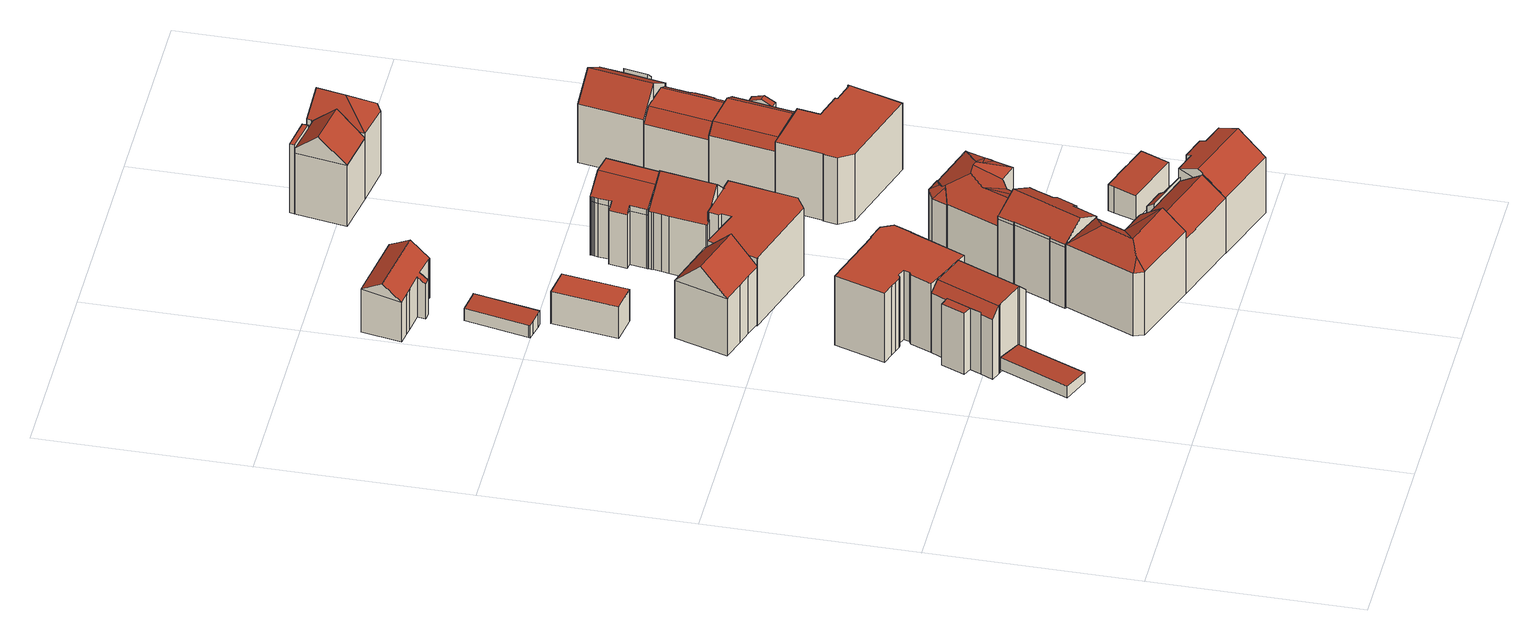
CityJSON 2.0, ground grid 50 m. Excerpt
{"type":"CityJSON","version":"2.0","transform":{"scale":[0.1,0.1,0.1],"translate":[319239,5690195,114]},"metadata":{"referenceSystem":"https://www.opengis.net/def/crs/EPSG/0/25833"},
"CityObjects":{
"building1":{"type":"Building","attributes":{"Dachtyp_tdc":"tdcPolyFlatRoof","Gemeindeschluessel":14713000,"Dachneigung":4.44,"QualitaetDacherkennung":79,"Geometrietyp2DReferenz":"3000","function":"31001_2463","roofType":"2100","measuredHeight":3.27},"geometry":[{"type":"MultiSurface","lod":"2","boundaries":[[[0,1,2,3]],[[1,4,5,2]],[[4,6,7,5]],[[6,0,3,7]],[[6,4,1,0]],[[3,2,5,7]]],"semantics":{"surfaces":[{"type":"WallSurface"},{"type":"RoofSurface"},{"type":"GroundSurface"}],"values":[0,0,0,0,1,2]}}]},
"building2":{"type":"Building","attributes":{"Gemeindeschluessel":14713000,"Geometrietyp2DReferenz":"3000","function":"31001_9998","roofType":"9999"},"children":["building2-1","building2-2"]},
"building2-1":{"type":"BuildingPart","attributes":{"Dachtyp_tdc":"tdcPolyFlatRoof","Dachneigung":5.42,"QualitaetDacherkennung":48,"Geometrietyp2DReferenz":"3000","roofType":"2100","measuredHeight":16.95},"parents":["building2"],"geometry":[{"type":"MultiSurface","lod":"2","boundaries":[[[8,9,10]],[[8,11,12,9]],[[11,13,14,12]],[[13,15,16,14]],[[15,17,18,19,16]],[[15,13,11,8,20,17]],[[19,21,9,12,14,16]],[[22,18,17,20]],[[22,21,19,18]],[[8,10,22,20]],[[10,9,21,22]]],"semantics":{"surfaces":[{"type":"WallSurface"},{"type":"RoofSurface"},{"type":"GroundSurface"},{"type":"ClosureSurface"}],"values":[0,0,0,0,0,1,2,0,3,0,3]}}]},
"building2-2":{"type":"BuildingPart","attributes":{"Dachtyp_tdc":"tdcCutGableRoof","Dachneigung":3.45,"QualitaetDacherkennung":80,"Geometrietyp2DReferenz":"3000","roofType":"9999","measuredHeight":19.27},"parents":["building2"],"geometry":[{"type":"MultiSurface","lod":"2","boundaries":[[[23,24,25,26]],[[24,10,9,25]],[[18,27,28,19]],[[27,29,30,28]],[[29,31,32,30]],[[31,33,34,32]],[[33,35,36,34]],[[35,37,38,36]],[[37,39,40,38]],[[39,41,42,40]],[[41,23,26,42]],[[37,35,33,31]],[[29,27,18,22,10,24,23]],[[31,29,23,41,39,37]],[[26,25,9,21,19,28,30,32,34,36,38,40,42]],[[21,9,10,22]],[[18,19,21,22]]],"semantics":{"surfaces":[{"type":"WallSurface"},{"type":"RoofSurface"},{"type":"GroundSurface"},{"type":"ClosureSurface"}],"values":[0,0,0,0,0,0,0,0,0,0,0,1,1,1,2,3,3]}}]},
"building3":{"type":"Building","attributes":{"Dachtyp_tdc":"tdcPolyFlatRoof","Gemeindeschluessel":14713000,"Dachneigung":0,"QualitaetDacherkennung":47,"Geometrietyp2DReferenz":"3000","function":"31001_9998","roofType":"1000","measuredHeight":19.03},"geometry":[{"type":"MultiSurface","lod":"2","boundaries":[[[43,44,34,45]],[[44,46,28,34]],[[46,47,48,28]],[[47,49,50,48]],[[49,51,52,50]],[[51,53,54,52]],[[53,55,56,54]],[[55,57,58,56]],[[57,59,60,58]],[[59,61,62,60]],[[61,63,64,62]],[[63,65,66,64]],[[65,67,68,66]],[[67,69,70,68]],[[69,71,72,70]],[[71,73,74,72]],[[73,75,76,74]],[[75,43,45,76]],[[75,73,71,69,67,65,63,61,59,57,55,53,51,49,47,46,44,43]],[[45,34,28,48,50,52,54,56,58,60,62,64,66,68,70,72,74,76]]],"semantics":{"surfaces":[{"type":"WallSurface"},{"type":"RoofSurface"},{"type":"GroundSurface"}],"values":[0,0,0,0,0,0,0,0,0,0,0,0,0,0,0,0,0,0,1,2]}}]},
"building4":{"type":"Building","attributes":{"Dachtyp_tdc":"tdcFreeFormRoof","Gemeindeschluessel":14713000,"Dachneigung":44.98,"QualitaetDacherkennung":63,"Geometrietyp2DReferenz":"3000","function":"31001_9998","roofType":"5000","measuredHeight":22.46},"geometry":[{"type":"MultiSurface","lod":"2","boundaries":[[[77,78,79,80]],[[78,81,82,79]],[[81,83,84,82]],[[83,85,86,84]],[[85,87,88,86]],[[87,89,90,88]],[[89,91,92,90]],[[91,93,94,92]],[[93,77,80,94]],[[87,85,95,96,77,93,91,89]],[[95,83,81,78,96]],[[78,77,96]],[[85,83,95]],[[80,79,82,84,86,88,90,92,94]]],"semantics":{"surfaces":[{"type":"WallSurface"},{"type":"RoofSurface"},{"type":"GroundSurface"}],"values":[0,0,0,0,0,0,0,0,0,1,1,0,0,2]}}]},
"building5":{"type":"Building","attributes":{"Dachtyp_tdc":"tdcFreeFormRoof","Gemeindeschluessel":14713000,"Dachneigung":35.19,"QualitaetDacherkennung":67,"Geometrietyp2DReferenz":"3000","function":"31001_9998","roofType":"5000","measuredHeight":21.49},"geometry":[{"type":"MultiSurface","lod":"2","boundaries":[[[97,98,99,100]],[[98,101,102,99]],[[101,103,104,102]],[[103,105,106,104]],[[105,107,108,106]],[[107,109,110,108]],[[109,111,112,110]],[[111,113,114,112]],[[113,97,100,114]],[[111,115,113]],[[109,115,111]],[[115,109,116]],[[117,118,116,109,107]],[[117,107,105]],[[118,117,105,103]],[[119,116,118,103,101]],[[119,101,98]],[[115,116,119,98,97]],[[115,97,113]],[[100,99,102,104,106,108,110,112,114]]],"semantics":{"surfaces":[{"type":"WallSurface"},{"type":"RoofSurface"},{"type":"GroundSurface"}],"values":[0,0,0,0,0,0,0,0,0,1,1,1,1,1,1,1,1,1,0,2]}}]},
"building6":{"type":"Building","attributes":{"Gemeindeschluessel":14713000,"Dachorientierung":0,"MittlereTraufHoehe":124.78,"ObjektHoehe":8.75,"BodenHoehe":116.03,"Geometrietyp2DReferenz":"3000","BezugspunktDach":"2000","AbsoluteHoehe":124.78,"Dachflaeche":107.58,"function":"31001_9998","measuredHeight":8.75,"storeysAboveGround":3},"geometry":[{"type":"MultiSurface","lod":"2","boundaries":[[[120,121,122,123]],[[123,122,124,125]],[[122,121,126,124]],[[121,120,127,126]],[[120,123,125,127]],[[125,124,126,127]]],"semantics":{"surfaces":[{"type":"RoofSurface"},{"type":"WallSurface"},{"type":"GroundSurface"}],"values":[0,1,1,1,1,2]}}]},
"building7":{"type":"Building","attributes":{"Dachtyp_tdc":"tdcPolyFlatRoof","Gemeindeschluessel":14713000,"Dachneigung":5.64,"QualitaetDacherkennung":76,"Geometrietyp2DReferenz":"3000","function":"31001_9998","roofType":"2100","measuredHeight":3.77},"geometry":[{"type":"MultiSurface","lod":"2","boundaries":[[[128,129,130,131]],[[129,132,133,130]],[[132,134,135,133]],[[134,136,137,135]],[[136,138,139,137]],[[138,140,141,139]],[[140,142,143,141]],[[142,128,131,143]],[[142,140,138,136,134,132,129,128]],[[131,130,133,135,137,139,141,143]]],"semantics":{"surfaces":[{"type":"WallSurface"},{"type":"RoofSurface"},{"type":"GroundSurface"}],"values":[0,0,0,0,0,0,0,0,1,2]}}]},
"building8":{"type":"Building","attributes":{"Dachtyp_tdc":"tdcFreeFormRoof","Gemeindeschluessel":14713000,"Dachneigung":29.56,"QualitaetDacherkennung":73,"Geometrietyp2DReferenz":"3000","function":"31001_9998","roofType":"5000","measuredHeight":21.4},"geometry":[{"type":"MultiSurface","lod":"2","boundaries":[[[144,145,146,147]],[[145,148,149,146]],[[148,150,151,149]],[[150,152,153,151]],[[152,154,155,153]],[[154,156,157,155]],[[156,158,159,157]],[[158,160,161,159]],[[160,162,163,161]],[[162,164,165,163]],[[164,166,167,165]],[[166,168,169,167]],[[168,170,171,169]],[[170,172,173,171]],[[172,174,175,173]],[[174,176,177,175]],[[176,178,179,177]],[[178,144,147,179]],[[180,181,182,183,184,185,186,187,188,170,189,190]],[[191,192,193,194,195,196,184,183,197,198]],[[154,191,198,156]],[[156,198,197,158]],[[158,197,183,182,160]],[[178,185,184,196,144]],[[144,196,195,145]],[[145,195,194,148]],[[148,194,193,150]],[[150,193,192,152]],[[152,192,191,154]],[[164,180,190,166]],[[166,190,189,168]],[[168,189,170]],[[170,188,172]],[[172,188,187,174]],[[174,187,186,176]],[[176,186,185,178]],[[160,182,181,162]],[[162,181,180,164]],[[147,146,149,151,153,155,157,159,161,163,165,167,169,171,173,175,177,179]]],"semantics":{"surfaces":[{"type":"WallSurface"},{"type":"RoofSurface"},{"type":"GroundSurface"}],"values":[0,0,0,0,0,0,0,0,0,0,0,0,0,0,0,0,0,0,1,1,0,0,0,0,0,0,0,0,0,0,0,0,0,0,0,0,0,0,2]}}]},
"building9":{"type":"Building","attributes":{"Dachtyp_tdc":"tdcFreeFormRoof","Gemeindeschluessel":14713000,"Dachneigung":38.71,"QualitaetDacherkennung":50,"Geometrietyp2DReferenz":"3000","function":"31001_9998","roofType":"5000","measuredHeight":14.72},"geometry":[{"type":"MultiSurface","lod":"2","boundaries":[[[199,200,201,202]],[[200,203,204,201]],[[203,205,206,204]],[[205,207,208,206]],[[207,209,210,208]],[[199,211,212,213,214]],[[215,209,207,205,203,200,214,213,216,217,218]],[[212,216,213]],[[200,199,214]],[[210,219,220,221,222,223,224,202,201,204,206,208]],[[209,215,219,210]],[[215,218,220,219]],[[218,217,221,220]],[[217,216,222,221]],[[216,212,223,222]],[[212,211,224,223]],[[211,199,202,224]]],"semantics":{"surfaces":[{"type":"WallSurface"},{"type":"RoofSurface"},{"type":"GroundSurface"}],"values":[0,0,0,0,0,1,1,0,0,2,0,0,0,0,0,0,0]}}]},
"building10":{"type":"Building","attributes":{"Gemeindeschluessel":14713000,"Geometrietyp2DReferenz":"3000","function":"31001_9998","roofType":"9999"},"children":["building10-1","building10-2"]},
"building10-1":{"type":"BuildingPart","attributes":{"Dachtyp_tdc":"tdcGableRoof","Dachneigung":34.63,"QualitaetDacherkennung":73,"Geometrietyp2DReferenz":"3000","roofType":"3100","measuredHeight":19.23},"parents":["building10"],"geometry":[{"type":"MultiSurface","lod":"2","boundaries":[[[225,226,227,228]],[[114,229,230,231,100]],[[232,226,231,230]],[[226,225,100,231]],[[225,233,114,100]],[[226,232,227]],[[233,225,228]],[[232,234,233,228,227]],[[234,229,114,233]],[[232,230,229,234]]],"semantics":{"surfaces":[{"type":"RoofSurface"},{"type":"GroundSurface"},{"type":"WallSurface"},{"type":"ClosureSurface"}],"values":[0,1,2,2,2,2,2,0,2,3]}}]},
"building10-2":{"type":"BuildingPart","attributes":{"Dachtyp_tdc":"tdcPolyFlatRoof","Dachneigung":35,"QualitaetDacherkennung":39,"Geometrietyp2DReferenz":"3000","roofType":"2100","measuredHeight":16.4},"parents":["building10"],"geometry":[{"type":"MultiSurface","lod":"2","boundaries":[[[235,236,237,229,234]],[[236,238,239,237]],[[238,240,241,239]],[[240,242,243,241]],[[242,244,232,230,243]],[[244,242,240,238,236,235]],[[229,237,239,241,243,230]],[[234,232,244,235]],[[229,230,232,234]]],"semantics":{"surfaces":[{"type":"WallSurface"},{"type":"RoofSurface"},{"type":"GroundSurface"},{"type":"ClosureSurface"}],"values":[0,0,0,0,0,1,2,0,3]}}]},
"building11":{"type":"Building","attributes":{"Dachtyp_tdc":"tdcPolyFlatRoof","Gemeindeschluessel":14713000,"Dachneigung":0,"QualitaetDacherkennung":69,"Geometrietyp2DReferenz":"3000","function":"31001_9998","roofType":"1000","measuredHeight":18.69},"geometry":[{"type":"MultiSurface","lod":"2","boundaries":[[[245,246,247,248]],[[246,249,250,247]],[[249,251,252,250]],[[251,253,254,252]],[[253,255,256,254]],[[255,257,258,256]],[[257,259,260,258]],[[259,261,262,260]],[[261,263,264,262]],[[263,265,266,264]],[[265,245,248,266]],[[265,263,261,259,257,255,253,251,249,246,245]],[[248,247,250,252,254,256,258,260,262,264,266]]],"semantics":{"surfaces":[{"type":"WallSurface"},{"type":"RoofSurface"},{"type":"GroundSurface"}],"values":[0,0,0,0,0,0,0,0,0,0,0,1,2]}}]},
"building12":{"type":"Building","attributes":{"Dachtyp_tdc":"tdcFreeFormRoof","Gemeindeschluessel":14713000,"Dachneigung":28.86,"QualitaetDacherkennung":22,"Geometrietyp2DReferenz":"3000","function":"31001_9998","roofType":"5000","measuredHeight":19.34},"geometry":[{"type":"MultiSurface","lod":"2","boundaries":[[[267,268,269,270]],[[268,271,272,269]],[[271,273,274,272]],[[273,275,276,274]],[[275,277,278,276]],[[277,279,280,278]],[[279,281,282,280]],[[281,283,284,282]],[[283,285,286,284]],[[285,287,288,286]],[[287,289,290,288]],[[289,291,292,290]],[[291,293,294,292]],[[293,295,296,294]],[[295,297,298,296]],[[297,299,300,298]],[[299,301,302,300]],[[301,303,304,302]],[[303,267,270,304]],[[305,306,307,308,309,303,301]],[[305,301,299]],[[291,295,293]],[[295,299,297]],[[291,299,295]],[[306,299,291]],[[299,306,305]],[[310,307,306,291,289]],[[311,312,310,289,287]],[[311,287,285]],[[281,285,283]],[[281,311,285]],[[313,311,281]],[[311,313,312]],[[279,313,281]],[[313,279,277]],[[314,308,307,310,312,313,277,275]],[[315,314,275,273]],[[315,273,271]],[[316,309,308,314,315,271,268]],[[316,268,267]],[[309,316,267,303]],[[270,269,272,274,276,278,280,282,284,286,288,290,292,294,296,298,300,302,304]]],"semantics":{"surfaces":[{"type":"WallSurface"},{"type":"RoofSurface"},{"type":"GroundSurface"}],"values":[0,0,0,0,0,0,0,0,0,0,0,0,0,0,0,0,0,0,0,1,0,1,1,1,1,1,1,1,1,1,1,1,1,1,1,1,1,1,1,1,1,2]}}]},
"building13":{"type":"Building","attributes":{"Dachtyp_tdc":"tdcGableRoof","Gemeindeschluessel":14713000,"Dachneigung":44.8,"QualitaetDacherkennung":77,"Geometrietyp2DReferenz":"3000","function":"31001_9998","roofType":"3100","measuredHeight":22.33},"geometry":[{"type":"MultiSurface","lod":"2","boundaries":[[[317,318,319,320]],[[318,321,322,319]],[[321,323,324,322]],[[323,325,326,324]],[[325,327,328,326]],[[327,329,330,328]],[[329,331,332,330]],[[331,333,334,332]],[[333,335,336,334]],[[335,337,338,336]],[[337,339,340,338]],[[339,341,342,340]],[[341,317,320,342]],[[337,335,333,331,329,327,325,323,321,318,317]],[[317,341,339,337]],[[320,319,322,324,326,328,330,332,334,336,338,340,342]]],"semantics":{"surfaces":[{"type":"WallSurface"},{"type":"RoofSurface"},{"type":"GroundSurface"}],"values":[0,0,0,0,0,0,0,0,0,0,0,0,0,1,1,2]}}]},
"building14":{"type":"Building","attributes":{"Dachtyp_tdc":"tdcFreeFormRoof","Gemeindeschluessel":14713000,"Dachneigung":35.93,"QualitaetDacherkennung":54,"Geometrietyp2DReferenz":"3000","function":"31001_9998","roofType":"5000","measuredHeight":20.47},"geometry":[{"type":"MultiSurface","lod":"2","boundaries":[[[343,344,345,346]],[[344,347,348,345]],[[347,349,350,348]],[[349,351,352,350]],[[351,353,354,352]],[[353,355,356,354]],[[355,357,358,356]],[[357,343,346,358]],[[357,359,360,343]],[[359,355,353,351,349,347,344,360]],[[344,343,360]],[[357,355,359]],[[346,345,348,350,352,354,356,358]]],"semantics":{"surfaces":[{"type":"WallSurface"},{"type":"RoofSurface"},{"type":"GroundSurface"}],"values":[0,0,0,0,0,0,0,0,1,1,0,0,2]}}]},
"building15":{"type":"Building","attributes":{"Dachtyp_tdc":"tdcFreeFormRoof","Gemeindeschluessel":14713000,"Dachneigung":42.16,"QualitaetDacherkennung":64,"Geometrietyp2DReferenz":"3000","function":"31001_9998","roofType":"5000","measuredHeight":20.42},"geometry":[{"type":"MultiSurface","lod":"2","boundaries":[[[361,362,363,364]],[[362,365,366,363]],[[365,367,368,366]],[[367,369,370,368]],[[369,371,372,370]],[[371,373,374,372]],[[373,375,376,374]],[[375,377,378,376]],[[377,379,380,378]],[[379,381,382,380]],[[381,383,384,382]],[[383,385,386,384]],[[385,387,388,386]],[[387,389,390,388]],[[389,391,340,390]],[[391,392,393,340]],[[392,394,395,393]],[[394,396,336,395]],[[396,397,398,336]],[[397,399,400,398]],[[399,401,402,400]],[[401,361,364,402]],[[403,404,405,406,407,408]],[[409,410,411,412,413,414,415,416,417,418,362,361,419,420,421,422]],[[407,406,410,409]],[[396,422,421,397]],[[394,409,422,396]],[[392,407,409,394]],[[397,421,420,399]],[[399,420,419,401]],[[401,419,361]],[[365,418,417,367]],[[362,418,365]],[[367,417,416,369]],[[369,416,415,371]],[[371,415,414,373]],[[373,414,413,375]],[[375,413,412,377]],[[377,412,411,379]],[[381,410,406,383]],[[379,411,410,381]],[[389,403,408,391]],[[391,408,407,392]],[[383,406,405,385]],[[385,405,404,387]],[[387,404,403,389]],[[364,363,366,368,370,372,374,376,378,380,382,384,386,388,390,340,393,395,336,398,400,402]]],"semantics":{"surfaces":[{"type":"WallSurface"},{"type":"RoofSurface"},{"type":"GroundSurface"}],"values":[0,0,0,0,0,0,0,0,0,0,0,0,0,0,0,0,0,0,0,0,0,0,1,1,1,0,0,0,0,0,0,0,0,0,0,0,0,0,0,0,0,0,0,0,0,0,2]}}]},
"building16":{"type":"Building","attributes":{"Dachtyp_tdc":"tdcPolyFlatRoof","Gemeindeschluessel":14713000,"Dachneigung":3.61,"QualitaetDacherkennung":63,"Geometrietyp2DReferenz":"3000","function":"31001_9998","roofType":"2100","measuredHeight":7.22},"geometry":[{"type":"MultiSurface","lod":"2","boundaries":[[[423,424,425,426]],[[424,427,428,425]],[[427,429,430,428]],[[429,431,432,430]],[[431,433,434,432]],[[433,435,436,434]],[[435,437,438,436]],[[437,439,440,438]],[[439,423,426,440]],[[439,437,435,433,431,429,427,424,423]],[[426,425,428,430,432,434,436,438,440]]],"semantics":{"surfaces":[{"type":"WallSurface"},{"type":"RoofSurface"},{"type":"GroundSurface"}],"values":[0,0,0,0,0,0,0,0,0,1,2]}}]},
"building17":{"type":"Building","attributes":{"Dachtyp_tdc":"tdcPolyFlatRoof","Gemeindeschluessel":14713000,"Dachneigung":0,"QualitaetDacherkennung":64,"Geometrietyp2DReferenz":"3000","function":"31001_9998","roofType":"1000","measuredHeight":18.47},"geometry":[{"type":"MultiSurface","lod":"2","boundaries":[[[441,442,443,444]],[[442,445,446,443]],[[445,447,448,446]],[[447,449,450,448]],[[449,451,452,450]],[[451,453,454,452]],[[453,455,456,454]],[[455,457,458,456]],[[457,459,460,458]],[[459,461,462,460]],[[461,463,464,462]],[[463,465,466,464]],[[465,441,444,466]],[[465,463,461,459,457,455,453,451,449,447,445,442,441]],[[444,443,446,448,450,452,454,456,458,460,462,464,466]]],"semantics":{"surfaces":[{"type":"WallSurface"},{"type":"RoofSurface"},{"type":"GroundSurface"}],"values":[0,0,0,0,0,0,0,0,0,0,0,0,0,1,2]}}]},
"building18":{"type":"Building","attributes":{"Gemeindeschluessel":14713000,"Geometrietyp2DReferenz":"3000","function":"31001_9998","roofType":"9999"},"children":["building18-1","building18-2"]},
"building18-1":{"type":"BuildingPart","attributes":{"Dachtyp_tdc":"tdcCutGableRoof","Dachneigung":1.8,"QualitaetDacherkennung":57,"Geometrietyp2DReferenz":"3000","roofType":"9999","measuredHeight":18.8},"parents":["building18"],"geometry":[{"type":"MultiSurface","lod":"2","boundaries":[[[467,468,469,470]],[[468,471,472,469]],[[471,473,474,472]],[[473,475,476,474]],[[475,477,478,476]],[[477,479,478]],[[480,481,482]],[[480,483,484,481]],[[483,485,486,484]],[[485,487,488,486]],[[487,489,490,488]],[[489,467,470,490]],[[471,468,467,489]],[[487,485,483,480,477,475,473]],[[489,487,473,471]],[[470,469,472,474,476,478,481,484,486,488,490]],[[482,479,477,480]],[[482,481,478,479]]],"semantics":{"surfaces":[{"type":"WallSurface"},{"type":"RoofSurface"},{"type":"GroundSurface"},{"type":"ClosureSurface"}],"values":[0,0,0,0,0,0,0,0,0,0,0,0,1,1,1,2,0,3]}}]},
"building18-2":{"type":"BuildingPart","attributes":{"Dachtyp_tdc":"tdcGableRoof","Dachneigung":20.95,"QualitaetDacherkennung":86,"Geometrietyp2DReferenz":"3000","roofType":"3100","measuredHeight":18.25},"parents":["building18"],"geometry":[{"type":"MultiSurface","lod":"2","boundaries":[[[491,492,493]],[[482,494,479]],[[481,478,495,496]],[[479,493,495,478]],[[493,492,496,495]],[[492,482,481,496]],[[492,491,494,482]],[[479,494,491,493]],[[478,481,482,479]]],"semantics":{"surfaces":[{"type":"WallSurface"},{"type":"GroundSurface"},{"type":"RoofSurface"},{"type":"ClosureSurface"}],"values":[0,0,1,0,0,0,2,2,3]}}]},
"building19":{"type":"Building","attributes":{"Gemeindeschluessel":14713000,"Geometrietyp2DReferenz":"3000","function":"31001_9998","roofType":"9999"},"children":["building19-1","building19-2","building19-3"]},
"building19-1":{"type":"BuildingPart","attributes":{"Dachtyp_tdc":"tdcPolyFlatRoof","Dachneigung":0,"QualitaetDacherkennung":60,"Geometrietyp2DReferenz":"3000","roofType":"1000","measuredHeight":19.12},"parents":["building19"],"geometry":[{"type":"MultiSurface","lod":"2","boundaries":[[[497,498,499,500,501,502]],[[503,504,505,506,507,508]],[[504,497,502,505]],[[504,503,498,497]],[[502,501,506,505]],[[508,499,498,503]],[[507,500,499,508]],[[506,501,500,507]]],"semantics":{"surfaces":[{"type":"WallSurface"},{"type":"RoofSurface"},{"type":"GroundSurface"},{"type":"ClosureSurface"}],"values":[0,0,0,1,2,0,3,3]}}]},
"building19-2":{"type":"BuildingPart","attributes":{"Dachtyp_tdc":"tdcFreeFormRoof","Dachneigung":40.38,"QualitaetDacherkennung":45,"Geometrietyp2DReferenz":"3000","roofType":"5000","measuredHeight":22.88},"parents":["building19"],"geometry":[{"type":"MultiSurface","lod":"2","boundaries":[[[509,510,511,512]],[[510,513,514,511]],[[513,515,516,514]],[[515,517,518,516]],[[517,519,520,518]],[[519,521,522,520]],[[521,523,524,522]],[[523,525,526,527,528,524]],[[529,509,512,530,531]],[[525,523,521,532]],[[521,519,517,515,513,532]],[[513,510,509,529,533,534,525,532]],[[512,511,514,516,518,520,522,524,528,535,530]],[[534,526,525]],[[533,536,527,526,534]],[[535,528,527,536]],[[529,531,536,533]],[[531,530,535,536]]],"semantics":{"surfaces":[{"type":"WallSurface"},{"type":"RoofSurface"},{"type":"GroundSurface"},{"type":"ClosureSurface"}],"values":[0,0,0,0,0,0,0,0,0,1,1,1,2,0,3,3,3,3]}}]},
"building19-3":{"type":"BuildingPart","attributes":{"Dachtyp_tdc":"tdcGableRoof","Dachneigung":41.88,"QualitaetDacherkennung":66,"Geometrietyp2DReferenz":"3000","roofType":"3100","measuredHeight":23.03},"parents":["building19"],"geometry":[{"type":"MultiSurface","lod":"2","boundaries":[[[537,499,508,538,539,533]],[[540,538,508,507]],[[500,499,537,529,531]],[[527,526,540]],[[541,506,501,530,535,528]],[[540,507,506,541]],[[500,531,530,501]],[[527,540,541,528]],[[526,534,539,538,540]],[[529,537,533]],[[531,529,533,536]],[[533,539,534]],[[536,533,534,526,527]],[[507,508,499,500]],[[507,500,501,506]],[[531,536,535,530]],[[536,527,528,535]]],"semantics":{"surfaces":[{"type":"RoofSurface"},{"type":"WallSurface"},{"type":"GroundSurface"},{"type":"ClosureSurface"}],"values":[0,1,1,1,2,1,1,1,0,1,3,1,3,3,3,3,3]}}]},
"building20":{"type":"Building","attributes":{"Dachtyp_tdc":"tdcFreeFormRoof","Gemeindeschluessel":14713000,"Dachneigung":1.58,"QualitaetDacherkennung":72,"Geometrietyp2DReferenz":"3000","function":"31001_9998","roofType":"5000","measuredHeight":17.83},"geometry":[{"type":"MultiSurface","lod":"2","boundaries":[[[542,543,544,545]],[[543,546,547,544]],[[546,548,549,547]],[[548,550,551,549]],[[550,552,553,551]],[[552,554,555,553]],[[554,556,557,555]],[[556,558,559,557]],[[558,560,561,559]],[[560,562,563,561]],[[562,564,565,563]],[[564,566,567,565]],[[566,568,569,567]],[[568,570,571,569]],[[570,572,573,571]],[[572,542,545,573]],[[558,574,575,576,577,578,579,580,581,582,583,584]],[[585,586,546,543]],[[577,587,586,585,588,578]],[[570,579,578,588,572]],[[572,588,585,542]],[[548,586,587,550]],[[550,587,577,576,552]],[[542,585,543]],[[546,586,548]],[[558,584,560]],[[560,584,583,562]],[[562,583,582,564]],[[564,582,581,566]],[[566,581,580,568]],[[568,580,579,570]],[[552,576,575,554]],[[554,575,574,556]],[[556,574,558]],[[545,544,547,549,551,553,555,557,559,561,563,565,567,569,571,573]]],"semantics":{"surfaces":[{"type":"WallSurface"},{"type":"RoofSurface"},{"type":"GroundSurface"}],"values":[0,0,0,0,0,0,0,0,0,0,0,0,0,0,0,0,1,1,1,0,0,0,0,0,0,0,0,0,0,0,0,0,0,0,2]}}]},
"building21":{"type":"Building","attributes":{"Gemeindeschluessel":14713000,"Geometrietyp2DReferenz":"3000","function":"31001_9998","roofType":"9999"},"children":["building21-1","building21-2"]},
"building21-1":{"type":"BuildingPart","attributes":{"Dachtyp_tdc":"tdcGableRoof","Dachneigung":34.69,"QualitaetDacherkennung":49,"Geometrietyp2DReferenz":"3000","roofType":"3100","measuredHeight":22.05},"parents":["building21"],"geometry":[{"type":"MultiSurface","lod":"2","boundaries":[[[589,590,591,592]],[[590,593,594,591]],[[593,595,596,594]],[[595,597,598,596]],[[597,599,600,598]],[[599,601,602,600]],[[601,603,604,602]],[[603,605,606,604]],[[601,599,597,595]],[[595,593,590,589,605,603,601]],[[592,591,594,596,598,600,602,604,606]],[[592,606,605,589]]],"semantics":{"surfaces":[{"type":"WallSurface"},{"type":"RoofSurface"},{"type":"GroundSurface"},{"type":"ClosureSurface"}],"values":[0,0,0,0,0,0,0,0,1,1,2,3]}}]},
"building21-2":{"type":"BuildingPart","attributes":{"Dachtyp_tdc":"tdcPolyFlatRoof","Dachneigung":45.02,"QualitaetDacherkennung":49,"Geometrietyp2DReferenz":"3000","roofType":"2100","measuredHeight":18.29},"parents":["building21"],"geometry":[{"type":"MultiSurface","lod":"2","boundaries":[[[607,608,592,609]],[[608,589,592]],[[610,611,612,606,605]],[[611,607,609,612]],[[611,610,608,607]],[[609,592,606,612]],[[605,589,608,610]],[[605,606,592,589]]],"semantics":{"surfaces":[{"type":"WallSurface"},{"type":"RoofSurface"},{"type":"GroundSurface"},{"type":"ClosureSurface"}],"values":[0,0,0,0,1,2,0,3]}}]}
},
"vertices":[
[152,272,50],[89,298,55],[89,298,23],[152,272,23],[159,463,56],[159,463,23],[221,436,50],[221,436,23],
[145,504,184],[145,504,14],[145,504,179],[156,530,184],[156,530,14],[137,539,182],[137,539,14],[160,595,182],[160,595,14],[180,587,184],[180,587,179],[180,587,14],[180,586,184],[180,586,14],[180,586,180],
[154,465,202],[132,474,179],[132,474,14],[154,465,14],[198,626,180],[198,626,14],[219,617,202],[219,617,14],[291,585,207],[291,585,14],[313,576,183],[313,576,14],[249,425,183],[249,425,14],[226,434,207],[226,434,14],[221,436,207],[221,436,14],[159,463,203],[159,463,14],
[370,709,205],[313,576,205],[370,709,14],[198,626,205],[219,677,205],[219,677,14],[227,681,205],[227,681,14],[233,695,205],[233,695,14],[214,702,205],[214,702,14],[206,698,205],[206,698,14],[201,699,205],[201,699,14],[187,704,205],[187,704,14],[173,709,205],[173,709,14],[143,719,205],[143,719,14],[182,839,205],[182,839,14],[334,789,205],[334,789,14],[335,791,205],[335,791,14],[374,778,205],[374,778,14],[388,749,205],[388,749,14],[371,708,205],[371,708,14],
[88,1061,176],[128,1187,178],[128,1187,18],[88,1061,18],[256,1145,179],[256,1145,18],[255,1140,183],[255,1140,18],[216,1020,176],[216,1020,18],[214,1020,176],[214,1020,18],[177,1032,176],[177,1032,18],[143,1043,176],[143,1043,18],[91,1060,176],[91,1060,18],[236,1083,242],[108,1124,242],
[512,122,194],[350,179,194],[350,179,20],[512,122,20],[340,203,194],[340,203,20],[412,369,194],[412,369,20],[518,325,194],[518,325,20],[516,322,194],[516,322,20],[487,253,194],[487,253,20],[547,233,194],[547,233,20],[550,231,194],[550,231,20],[531,177,235],[409,219,235],[514,323,197],[442,294,235],[372,203,215],
[98,1306,108],[165,1296,108],[188,1453,108],[121,1463,108],[188,1453,20],[121,1463,20],[165,1296,20],[98,1306,20],
[106,1490,52],[83,1495,49],[83,1495,15],[106,1490,15],[67,1498,48],[67,1498,15],[68,1502,48],[68,1502,15],[98,1653,48],[98,1653,15],[147,1643,53],[147,1643,15],[150,1643,53],[150,1643,15],[119,1488,53],[119,1488,15],
[412,369,187],[410,370,187],[410,370,17],[412,369,17],[426,408,187],[426,408,17],[428,408,187],[428,408,17],[465,496,187],[465,496,17],[463,497,187],[463,497,17],[480,536,187],[480,536,17],[481,535,187],[481,535,17],[593,489,187],[593,489,17],[585,472,187],[585,472,17],[576,448,187],[576,448,17],[568,430,187],[568,430,17],[580,425,187],[580,425,17],[582,424,187],[582,424,17],[560,376,187],[560,376,17],[547,381,187],[547,381,17],[522,323,187],[522,323,17],[518,325,187],[518,325,17],[576,448,196],[585,472,196],[593,489,196],[535,513,231],[465,347,231],[518,325,199],[522,323,196],[547,381,196],[560,376,188],[580,425,188],[568,430,196],[463,497,195],[465,496,196],[428,408,196],[426,408,195],[410,370,195],[412,369,196],[481,535,196],[480,536,195],
[186,1823,137],[171,1746,118],[171,1746,8],[186,1823,8],[167,1747,118],[167,1747,8],[115,1756,119],[115,1756,8],[113,1737,103],[113,1737,8],[96,1739,103],[96,1739,8],[190,1840,127],[21,1868,127],[12,1819,155],[180,1791,155],[99,1758,118],[3,1773,118],[34,1768,118],[52,1765,118],[99,1758,8],[52,1765,8],[34,1768,8],[3,1773,8],[21,1868,8],[190,1840,8],
[512,122,171],[675,66,171],[694,123,212],[532,178,212],[606,212,20],[712,176,20],[675,66,20],[712,176,174],[550,231,174],[606,212,174],
[606,212,184],[612,230,170],[612,230,20],[662,213,171],[662,213,20],[658,200,181],[658,200,20],[713,180,181],[713,180,20],[712,176,184],
[217,1019,199],[216,1020,199],[216,1020,12],[217,1019,12],[255,1140,199],[255,1140,12],[352,1106,199],[352,1106,12],[356,1130,199],[356,1130,12],[352,1135,199],[352,1135,12],[356,1157,199],[356,1157,12],[357,1161,199],[357,1161,12],[477,1140,199],[477,1140,12],[448,978,199],[448,978,12],[413,957,199],[413,957,12],
[533,662,165],[548,698,165],[548,698,13],[533,662,13],[579,712,165],[579,712,13],[615,701,165],[615,701,13],[614,699,165],[614,699,13],[732,661,165],[732,661,13],[730,657,165],[730,657,13],[717,614,165],[717,614,13],[713,601,165],[713,601,13],[710,594,165],[710,594,13],[695,547,165],[695,547,13],[649,561,165],[649,561,13],[617,545,165],[617,545,13],[615,541,165],[615,541,13],[609,528,165],[609,528,13],[605,517,165],[605,517,13],[593,489,165],[593,489,13],[481,535,165],[481,535,13],[535,661,165],[535,661,13],[537,512,198],[570,589,198],[602,623,207],[579,673,184],[578,674,184],[644,626,198],[663,609,192],[656,622,198],[660,624,196],[578,682,180],[584,688,178],[573,674,182],
[412,1151,235],[357,1161,178],[357,1161,11],[412,1151,11],[356,1157,178],[356,1157,11],[347,1159,169],[347,1159,11],[348,1162,169],[348,1162,11],[362,1248,169],[362,1248,11],[365,1266,169],[365,1266,11],[369,1285,169],[369,1285,11],[369,1289,169],[369,1289,11],[371,1297,169],[371,1297,11],[435,1285,235],[435,1285,11],[500,1273,170],[500,1273,11],[477,1140,171],[477,1140,11],
[675,66,172],[713,180,207],[713,180,19],[675,66,19],[765,162,207],[765,162,19],[770,175,202],[770,175,19],[827,156,202],[827,156,19],[823,142,207],[823,142,19],[875,124,207],[875,124,19],[836,10,172],[836,10,19],[859,77,224],[698,133,224],
[361,1343,159],[368,1385,159],[368,1385,11],[361,1343,11],[371,1384,159],[371,1384,11],[384,1382,159],[384,1382,11],[385,1389,159],[385,1389,11],[389,1413,159],[389,1413,11],[390,1421,159],[390,1421,11],[391,1425,159],[391,1425,11],[392,1429,159],[392,1429,11],[392,1432,159],[392,1432,11],[436,1424,159],[436,1424,11],[480,1415,159],[480,1415,11],[517,1408,159],[517,1408,11],[521,1407,159],[521,1407,11],[524,1407,159],[524,1407,11],[500,1273,159],[455,1281,159],[455,1281,11],[412,1289,159],[412,1289,11],[371,1297,159],[369,1297,159],[369,1297,11],[370,1301,159],[370,1301,11],[376,1340,159],[376,1340,11],[524,1407,171],[521,1407,174],[517,1408,178],[480,1415,215],[455,1281,215],[500,1273,171],[412,1289,214],[436,1424,214],[392,1432,173],[392,1429,173],[391,1425,173],[390,1421,173],[389,1413,173],[385,1389,174],[384,1382,174],[371,1384,162],[376,1340,174],[370,1301,174],[369,1297,174],[371,1297,176],
[749,284,88],[766,335,91],[766,335,20],[749,284,20],[771,350,92],[771,350,20],[845,325,92],[845,325,20],[849,323,92],[849,323,20],[867,317,92],[867,317,20],[905,304,92],[905,304,20],[903,300,92],[903,300,20],[882,238,88],[882,238,20],
[609,924,197],[615,956,197],[615,956,13],[609,924,13],[617,956,197],[617,956,13],[637,1069,197],[637,1069,13],[764,1046,197],[764,1046,13],[755,992,197],[755,992,13],[819,972,197],[819,972,13],[818,967,197],[818,967,13],[867,952,197],[867,952,13],[868,955,197],[868,955,13],[871,954,197],[871,954,13],[831,824,197],[831,824,13],[630,888,197],[630,888,13],
[637,1069,170],[663,1223,170],[663,1223,11],[637,1069,11],[684,1219,196],[684,1219,11],[768,1204,199],[768,1204,11],[795,1199,183],[795,1199,11],[788,1160,183],[788,1160,11],[788,1160,182],[778,1104,183],[778,1104,11],[778,1104,182],[768,1046,183],[768,1046,11],[764,1046,185],[764,1046,11],[742,1050,199],[742,1050,11],[657,1066,196],[657,1066,11],
[800,1128,194],[795,1101,182],[805,1157,182],[783,1131,194],[805,1157,11],[795,1101,11],
[489,2098,195],[487,2085,195],[487,2085,186],[487,2085,173],[487,2085,4],[489,2098,4],[411,2099,195],[413,2111,195],[413,2111,4],[411,2099,4],[411,2099,173],[411,2099,185],
[518,2085,186],[520,2095,186],[520,2095,4],[518,2085,4],[575,2085,233],[575,2085,4],[638,2073,177],[638,2073,4],[642,2072,174],[642,2072,4],[622,1967,175],[622,1967,4],[605,1955,187],[605,1955,4],[590,1944,178],[590,1944,4],[495,1959,186],[495,1959,174],[495,1959,173],[495,1959,4],[511,2081,181],[511,2081,4],[511,2081,173],[562,2016,233],[517,2080,186],[497,1972,186],[517,2080,4],[517,2080,173],
[511,2081,186],[401,2044,234],[507,2025,234],[390,1977,173],[390,1977,4],
[692,1217,158],[663,1223,158],[663,1223,9],[692,1217,9],[690,1375,158],[690,1375,9],[719,1370,158],[719,1370,9],[750,1365,158],[750,1365,9],[815,1354,158],[815,1354,9],[805,1295,158],[805,1295,9],[817,1293,158],[817,1293,9],[822,1286,158],[822,1286,9],[817,1261,158],[817,1261,9],[815,1250,158],[815,1250,9],[814,1245,158],[814,1245,9],[809,1241,158],[809,1241,9],[802,1242,158],[802,1242,9],[795,1199,158],[795,1199,9],[739,1209,158],[739,1209,9],[817,1293,163],[805,1295,171],[815,1354,171],[793,1357,185],[766,1204,185],[795,1199,166],[802,1242,166],[809,1241,162],[814,1245,159],[815,1250,159],[817,1261,159],[692,1217,187],[719,1370,187],[750,1365,187],[739,1209,186],
[825,1394,179],[818,1353,179],[818,1353,8],[825,1394,8],[815,1354,181],[815,1354,8],[748,1365,228],[748,1365,8],[690,1375,169],[690,1375,8],[716,1528,169],[716,1528,8],[775,1518,228],[775,1518,8],[844,1506,179],[844,1506,8],[835,1450,179],[835,1450,8],
[844,1391,171],[825,1394,191],[844,1391,8],[835,1450,191],[854,1447,171],[854,1447,8]
]}
